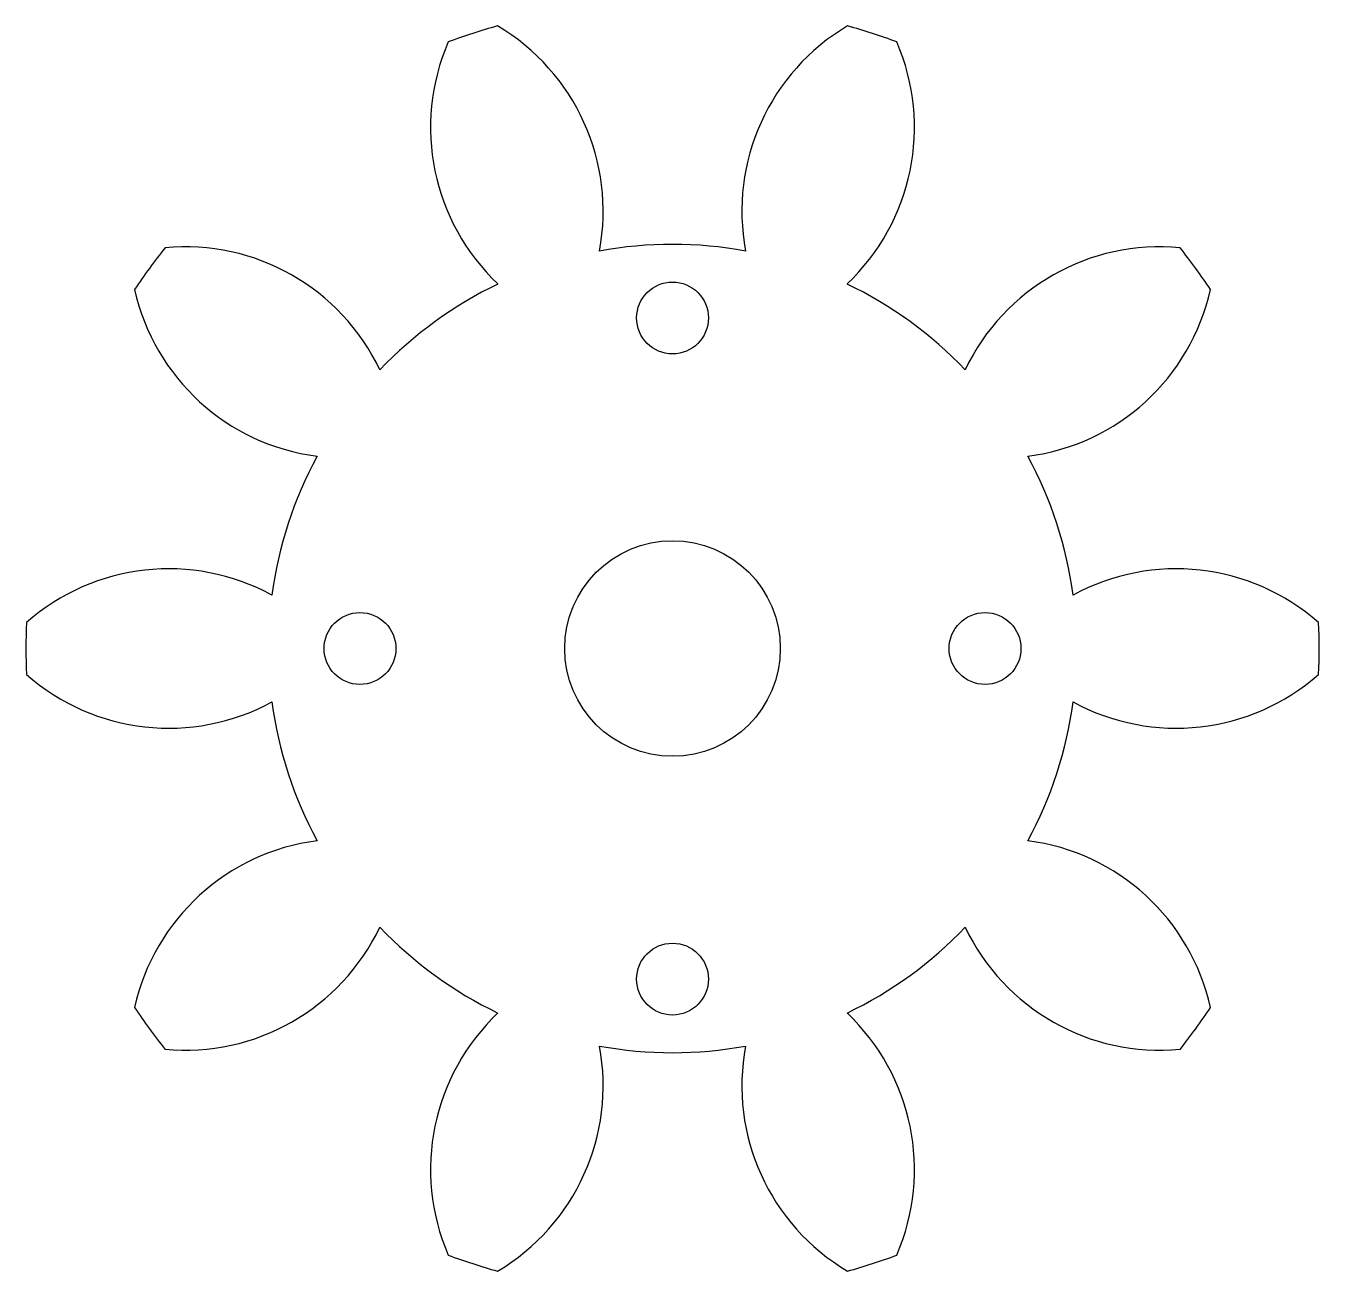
# Model space of a CAD drawing. Header units: millimetres. Extents: x -12.9 to 5.1, y -10.1 to 7.2.
import ezdxf

# ---------------------------------------------------------------- set-up
doc = ezdxf.new("R2010")
doc.units = ezdxf.units.MM

msp = doc.modelspace()

# ---------------------------------------------------------------- linework, layer by layer
at = {"color": 7, "linetype": 'Continuous', "lineweight": 25}
for centre, radius in [((-3.899, 3.169), 0.5), ((-3.899, -1.431), 1.5), ((-8.249, -1.431), 0.5), ((0.451, -1.431), 0.5), ((-3.899, -6.031), 0.5)]:
    msp.add_circle(centre, radius, dxfattribs=at)
for centre, radius, start, end in [((-3.899, -1.431), 9, 105.7035, 110.2965), ((-7.864, 4.652), 3, 349.4062, 59.3576), ((0.066, 4.652), 3, 120.6424, 190.5938), ((-3.899, -1.431), 9, 69.7035, 74.2965), ((-4.267, 5.821), 3, 156.6424, 226.5938), ((-3.532, 5.821), 3, 313.4062, 23.3576), ((-3.899, -1.431), 9, 141.7035, 146.2965), ((-10.683, 1.16), 3, 25.4062, 95.3576), ((-3.899, -1.431), 5.624, 79.591, 100.409), ((2.884, 1.16), 3, 84.6424, 154.5938), ((-3.899, -1.431), 9, 33.7035, 38.2965), ((-3.899, -1.431), 5.624, 115.591, 136.409), ((-3.899, -1.431), 5.624, 43.591, 64.409), ((-8.459, 4.22), 3, 192.6424, 262.5938), ((0.661, 4.22), 3, 277.4062, 347.3576), ((-3.899, -1.431), 5.624, 151.591, 172.409), ((-3.899, -1.431), 5.624, 7.591, 28.409), ((-10.91, -3.322), 3, 61.4062, 131.3576), ((3.111, -3.322), 3, 48.6424, 118.5938), ((-3.899, -1.431), 9, 177.7035, 182.2965), ((-3.899, -1.431), 9, 357.7035, 2.2965), ((-10.91, 0.46), 3, 228.6424, 298.5938), ((3.111, 0.46), 3, 241.4062, 311.3576), ((-3.899, -1.431), 5.624, 187.591, 208.409), ((-3.899, -1.431), 5.624, 331.591, 352.409), ((-8.459, -7.081), 3, 97.4062, 167.3576), ((0.661, -7.081), 3, 12.6424, 82.5938), ((-10.683, -4.021), 3, 264.6424, 334.5938), ((-3.899, -1.431), 5.624, 223.591, 244.409), ((-3.899, -1.431), 5.624, 295.591, 316.409), ((2.884, -4.021), 3, 205.4062, 275.3576), ((-3.899, -1.431), 9, 213.7035, 218.2965), ((-3.899, -1.431), 9, 321.7035, 326.2965), ((-4.267, -8.682), 3, 133.4062, 203.3576), ((-3.532, -8.682), 3, 336.6424, 46.5938), ((-7.864, -7.514), 3, 300.6424, 10.5938), ((-3.899, -1.431), 5.624, 259.591, 280.409), ((0.066, -7.514), 3, 169.4062, 239.3576), ((-3.899, -1.431), 9, 249.7035, 254.2965), ((-3.899, -1.431), 9, 285.7035, 290.2965)]:
    msp.add_arc(centre, radius, start, end, dxfattribs=at)

doc.saveas('drawing.dxf')
